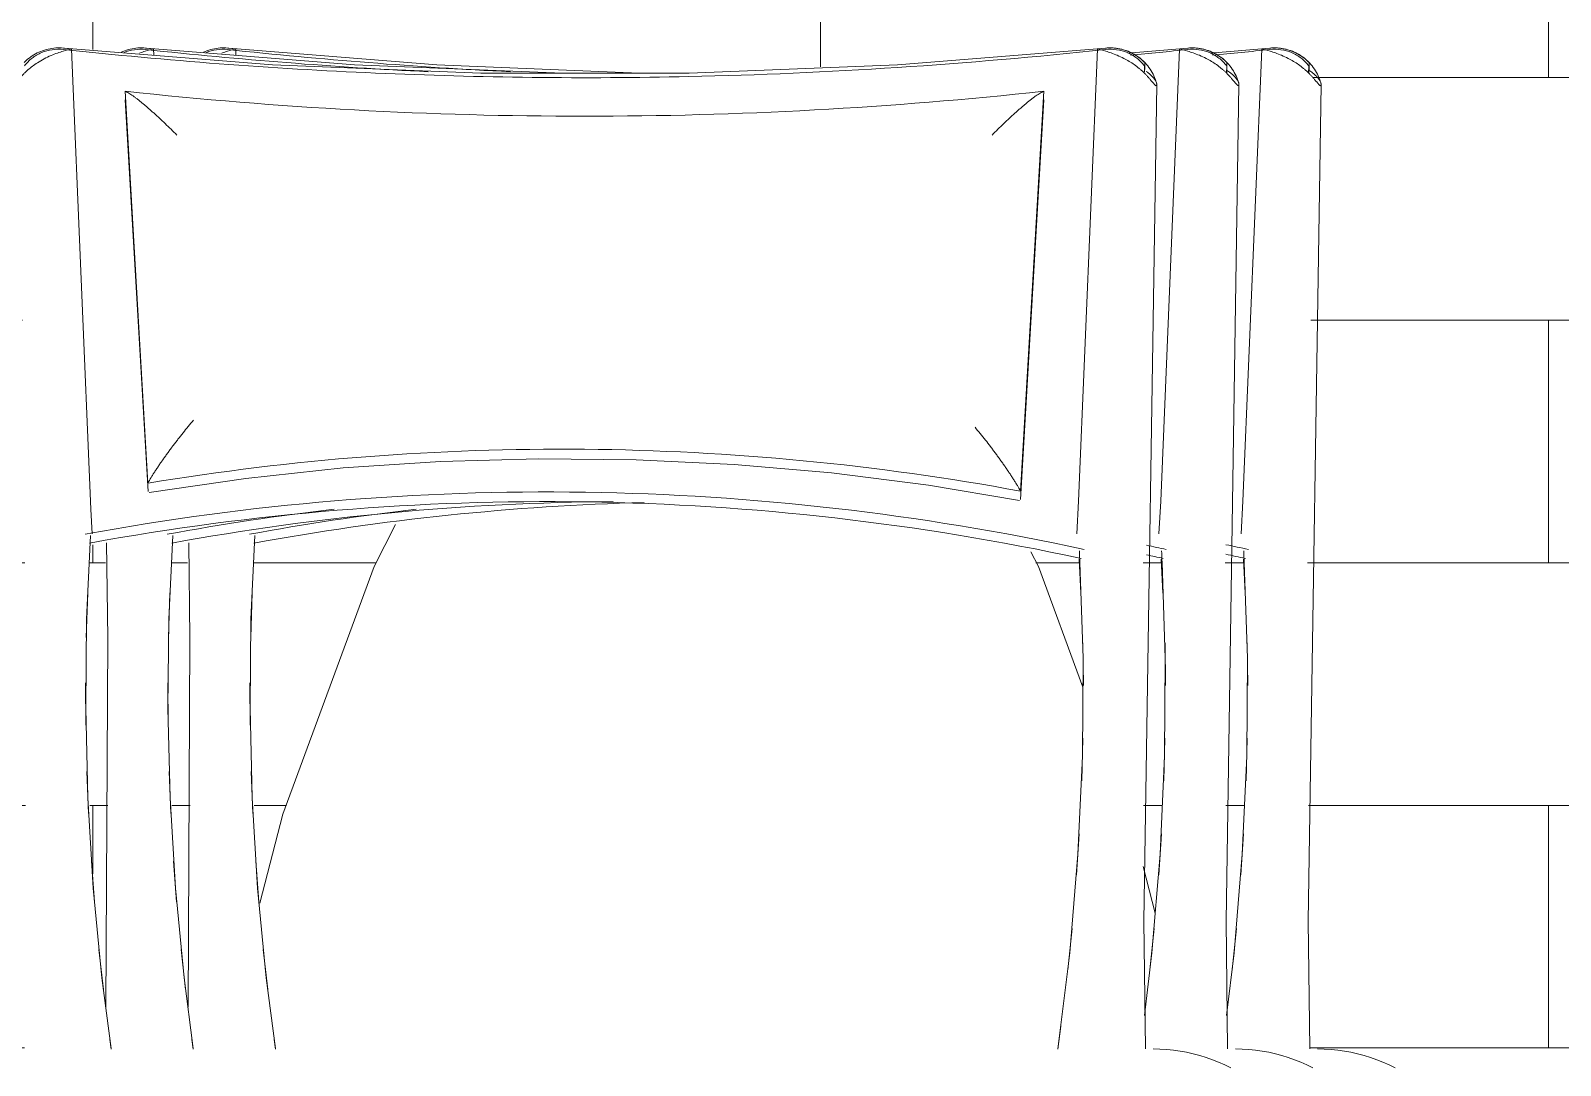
# Model space of a CAD drawing. Header units: inches. Extents: x -239 to 648, y -40 to 364.
# Drawn here: x 102.03 to 120.65, y 137.51 to 150.1 of the extents above; entities that cross this region are included whole.
import ezdxf

# ---------------------------------------------------------------- set-up
doc = ezdxf.new("R2010")
doc.units = ezdxf.units.IN
doc.header["$MEASUREMENT"] = 0
for name, color, linetype, lineweight in [('A-GENM', 13, 'Continuous', 9), ('A-WALL-PATT', 111, 'Continuous', 9), ('I-FURN', 30, 'Continuous', 9)]:
    doc.layers.add(name, color=color, linetype=linetype, lineweight=lineweight)

# ---------------------------------------------------------------- blocks, each defined once
blk = doc.blocks.new('Blocks_Kir Chair_F02062EN - Black-V4-Section 1')
at = {"layer": 'I-FURN'}
for p, q in [((102.527, 149.88), (102.432, 149.89)), ((115.114, 149.89), (115.018, 149.88)), ((115.587, 149.603), (115.589, 149.675)), ((115.592, 149.65), (115.59, 149.603)), ((103.461, 144.596), (103.184, 149.366)), ((114.362, 149.366), (114.079, 144.498)), ((103.184, 149.263), (103.462, 144.493)), ((103.184, 149.263), (103.462, 144.493)), ((114.079, 144.396), (114.362, 149.263)), ((114.079, 144.396), (114.362, 149.263)), ((114.813, 143.257), (114.793, 143.67)), ((102.729, 143.262), (102.711, 142.718)), ((114.845, 142.132), (114.84, 142.651)), ((102.701, 142.166), (102.705, 141.65)), ((114.824, 140.974), (114.838, 141.491)), ((102.718, 141.086), (102.739, 140.574)), ((114.762, 139.83), (114.794, 140.329)), ((102.772, 139.994), (102.81, 139.5)), ((114.655, 138.671), (114.707, 139.174)), ((102.864, 138.921), (102.918, 138.434)), ((114.532, 137.708), (114.571, 137.988)), ((102.997, 137.824), (103.013, 137.708))]:
    blk.add_line(p, q, dxfattribs=at)
at = {"layer": 'I-FURN', "flags": 128}
for points in [[(102.432, 149.89), (102.409, 149.892), (102.385, 149.893), (102.362, 149.893), (102.338, 149.892), (102.315, 149.89), (102.292, 149.887), (102.269, 149.883), (102.246, 149.879), (102.223, 149.873), (102.201, 149.867), (102.179, 149.859), (102.157, 149.851), (102.135, 149.842), (102.114, 149.832), (102.093, 149.821), (102.073, 149.81), (102.053, 149.797), (102.034, 149.784), (102.015, 149.77)], [(102.432, 149.89), (102.409, 149.892), (102.385, 149.893), (102.362, 149.893), (102.338, 149.892), (102.315, 149.89), (102.292, 149.887), (102.269, 149.883), (102.246, 149.879), (102.223, 149.873), (102.201, 149.867), (102.179, 149.859), (102.157, 149.851), (102.135, 149.842), (102.114, 149.832), (102.093, 149.821), (102.073, 149.81), (102.053, 149.797), (102.034, 149.784), (102.015, 149.77), (101.997, 149.755), (101.979, 149.74), (101.962, 149.724), (101.954, 149.715)], [(115.114, 149.89), (112.584, 149.687), (110.048, 149.585), (107.51, 149.585), (104.975, 149.686), (102.445, 149.888), (102.432, 149.89)], [(102.53, 149.879), (102.765, 144.28), (102.781, 143.98)], [(115.016, 149.879), (114.786, 144.376), (114.765, 143.98)], [(115.592, 149.715), (115.575, 149.732), (115.558, 149.747), (115.54, 149.763), (115.521, 149.777), (115.502, 149.79), (115.483, 149.803), (115.463, 149.815), (115.442, 149.827), (115.421, 149.837), (115.4, 149.846), (115.378, 149.855), (115.356, 149.863), (115.334, 149.87), (115.311, 149.876), (115.289, 149.881), (115.266, 149.885), (115.242, 149.888), (115.219, 149.891), (115.196, 149.892), (115.172, 149.893), (115.149, 149.892), (115.126, 149.891), (115.114, 149.89)], [(115.735, 149.466), (115.728, 149.488), (115.721, 149.51), (115.712, 149.532), (115.703, 149.554), (115.693, 149.575), (115.681, 149.595), (115.67, 149.615), (115.657, 149.635), (115.643, 149.654), (115.629, 149.673), (115.614, 149.691), (115.599, 149.708), (115.582, 149.725), (115.565, 149.741), (115.548, 149.756), (115.53, 149.771), (115.511, 149.785), (115.491, 149.798), (115.472, 149.81), (115.451, 149.822), (115.43, 149.833), (115.409, 149.842), (115.388, 149.852), (115.366, 149.86), (115.344, 149.867), (115.321, 149.873), (115.298, 149.879), (115.275, 149.883), (115.252, 149.887), (115.229, 149.89), (115.206, 149.892), (115.182, 149.893), (115.159, 149.893), (115.136, 149.892), (115.114, 149.89)], [(115.6, 137.709), (115.582, 139.266), (115.737, 149.448)], [(103.474, 144.483), (104.651, 144.654), (105.835, 144.78), (107.023, 144.859), (108.213, 144.893), (109.404, 144.881), (110.593, 144.823), (111.779, 144.719), (112.959, 144.569), (114.066, 144.386)], [(103.012, 137.713), (102.901, 138.575), (102.796, 139.667), (102.73, 140.766), (102.703, 141.858), (102.715, 142.941), (102.762, 143.957)], [(114.803, 143.629), (114.841, 142.465), (114.833, 141.273), (114.779, 140.08), (114.678, 138.88), (114.533, 137.709)], [(115.695, 137.709), (115.777, 137.707), (115.859, 137.702), (115.94, 137.694), (116.021, 137.683), (116.101, 137.668), (116.181, 137.65), (116.26, 137.629), (116.338, 137.605), (116.415, 137.578), (116.491, 137.547), (116.565, 137.514), (116.639, 137.478)]]:
    blk.add_lwpolyline(points, dxfattribs=at)
at = {"layer": 'I-FURN'}
for centre, major_axis, start_param, end_param in [((108.773, 197.11), (49.783, 0), 4.599889, 4.824889), ((108.492, 116.29), (29.756, 0), 1.381917, 1.740664), ((108.315, 115.684), (29.844, 0), 1.349924, 1.760236), ((108.315, 115.567), (29.844, 0), 1.351167, 1.758316)]:
    blk.add_ellipse(centre, major_axis=major_axis, ratio=0.965155, start_param=start_param, end_param=end_param, dxfattribs=at)
for points in [[(102.43, 149.874), (102.385, 149.879), (102.295, 149.877), (102.164, 149.841), (102.047, 149.772), (101.985, 149.711), (101.957, 149.675)], [(115.589, 149.675), (115.561, 149.711), (115.499, 149.772), (115.382, 149.841), (115.25, 149.877), (115.161, 149.879), (115.115, 149.874)], [(115.338, 149.765), (115.31, 149.78), (115.257, 149.804), (115.181, 149.833), (115.137, 149.847), (115.118, 149.853)], [(115.591, 149.713), (115.592, 149.718), (115.593, 149.712), (115.592, 149.676), (115.592, 149.65)], [(114.796, 143.773), (114.798, 143.726), (114.801, 143.678), (114.803, 143.629)]]:
    blk.add_open_spline(points, degree=3, dxfattribs=at)
for points, knots in [([(102.527, 149.88), (102.525, 149.88), (102.51, 149.879), (102.47, 149.865), (102.428, 149.853)], [-0.4340886, -0.4340886, -0.4340886, -0.4340886, -0.3333333, 0, 0, 0, 0]), ([(115.115, 149.874), (114.273, 149.783), (112.585, 149.638), (109.621, 149.506), (106.229, 149.546), (103.694, 149.738), (102.43, 149.874)], [0, 0, 0, 0, 0.2, 0.4, 0.7, 1, 1, 1, 1]), ([(115.118, 149.853), (115.075, 149.865), (115.036, 149.879), (115.021, 149.88), (115.019, 149.88)], [-1, -1, -1, -1, -0.6666667, -0.5658893, -0.5658893, -0.5658893, -0.5658893]), ([(102.115, 149.712), (102.094, 149.698), (102.054, 149.67), (102.009, 149.634), (101.975, 149.603), (101.95, 149.578), (101.931, 149.558), (101.916, 149.542), (101.906, 149.531), (101.896, 149.519), (101.883, 149.503), (101.867, 149.484), (101.853, 149.466), (101.844, 149.455), (101.835, 149.445), (101.826, 149.439), (101.817, 149.437), (101.812, 149.439), (101.81, 149.441), (101.809, 149.443), (101.809, 149.444), (101.809, 149.444)], [-1, -1, -1, -1, -0.9444444, -0.8888889, -0.8611111, -0.8333333, -0.8055556, -0.7916667, -0.7777778, -0.7638889, -0.75, -0.7222222, -0.6944444, -0.6805556, -0.6666667, -0.6388889, -0.6111111, -0.5833333, -0.5694444, -0.5625, -0.5555556, -0.5555556, -0.5555556, -0.5555556]), ([(102.428, 149.853), (102.387, 149.841), (102.31, 149.815), (102.198, 149.761), (102.143, 149.73), (102.115, 149.712)], [-1, -1, -1, -1, -0.5, -0.25, 0, 0, 0, 0]), ([(115.61, 149.606), (115.614, 149.603), (115.623, 149.597), (115.634, 149.588), (115.644, 149.58), (115.654, 149.572), (115.666, 149.561), (115.686, 149.543), (115.704, 149.522), (115.719, 149.502), (115.727, 149.487), (115.732, 149.475), (115.735, 149.468), (115.736, 149.464), (115.736, 149.461), (115.737, 149.459), (115.737, 149.455), (115.738, 149.448), (115.737, 149.439), (115.733, 149.434), (115.729, 149.433), (115.725, 149.435), (115.72, 149.439), (115.712, 149.446), (115.701, 149.459), (115.687, 149.475), (115.675, 149.488), (115.666, 149.498), (115.657, 149.509), (115.644, 149.525), (115.626, 149.546), (115.606, 149.567), (115.59, 149.584), (115.574, 149.6), (115.552, 149.62), (115.514, 149.652), (115.465, 149.69), (115.404, 149.73), (115.36, 149.754), (115.338, 149.765)], [-0.8216611, -0.8216611, -0.8216611, -0.8216611, -0.8055556, -0.7916667, -0.7777778, -0.7638889, -0.75, -0.7222222, -0.6666667, -0.6388889, -0.6111111, -0.5833333, -0.5694444, -0.5625, -0.5555556, -0.5486111, -0.5416667, -0.5277778, -0.5, -0.4722222, -0.4583333, -0.4444444, -0.4305556, -0.4166667, -0.3888889, -0.3611111, -0.3472222, -0.3333333, -0.3194444, -0.3055556, -0.2777778, -0.25, -0.2361111, -0.2222222, -0.1944444, -0.1666667, -0.1111111, -0.0555556, 0, 0, 0, 0]), ([(103.813, 148.832), (103.765, 148.88), (103.694, 148.95), (103.612, 149.027), (103.566, 149.07), (103.531, 149.101), (103.497, 149.131), (103.464, 149.161), (103.431, 149.189), (103.399, 149.216), (103.367, 149.241), (103.337, 149.266), (103.308, 149.289), (103.279, 149.309), (103.252, 149.327), (103.219, 149.347), (103.197, 149.359), (103.184, 149.366)], [0, 0, 0, 0, 0.2, 0.3, 0.35, 0.4, 0.45, 0.5, 0.55, 0.6, 0.65, 0.7, 0.75, 0.8, 0.85, 0.9, 1, 1, 1, 1]), ([(114.362, 149.366), (114.349, 149.359), (114.327, 149.347), (114.293, 149.327), (114.266, 149.309), (114.238, 149.289), (114.209, 149.266), (114.178, 149.241), (114.147, 149.216), (114.114, 149.189), (114.082, 149.161), (114.048, 149.131), (114.014, 149.101), (113.98, 149.07), (113.934, 149.027), (113.852, 148.95), (113.78, 148.88), (113.733, 148.832)], [0, 0, 0, 0, 0.1, 0.15, 0.2, 0.25, 0.3, 0.35, 0.4, 0.45, 0.5, 0.55, 0.6, 0.65, 0.7, 0.8, 1, 1, 1, 1]), ([(104.014, 145.362), (103.973, 145.311), (103.909, 145.235), (103.836, 145.142), (103.796, 145.089), (103.765, 145.05), (103.735, 145.01), (103.706, 144.97), (103.677, 144.929), (103.649, 144.89), (103.621, 144.851), (103.594, 144.811), (103.569, 144.772), (103.544, 144.735), (103.52, 144.699), (103.491, 144.651), (103.472, 144.618), (103.461, 144.596)], [-1, -1, -1, -1, -0.8, -0.7, -0.65, -0.6, -0.55, -0.5, -0.45, -0.4, -0.35, -0.3, -0.25, -0.2, -0.15, -0.1, 0, 0, 0, 0]), ([(113.526, 145.276), (113.568, 145.225), (113.632, 145.147), (113.704, 145.054), (113.745, 145), (113.775, 144.959), (113.805, 144.919), (113.834, 144.878), (113.863, 144.838), (113.891, 144.797), (113.919, 144.757), (113.946, 144.717), (113.971, 144.678), (113.996, 144.64), (114.019, 144.603), (114.049, 144.555), (114.068, 144.521), (114.079, 144.498)], [0, 0, 0, 0, 0.2, 0.3, 0.35, 0.4, 0.45, 0.5, 0.55, 0.6, 0.65, 0.7, 0.75, 0.8, 0.85, 0.9, 1, 1, 1, 1])]:
    blk.add_open_spline(points, degree=3, knots=knots, dxfattribs=at)
blk = doc.blocks.new('Blocks_Kir Chair_F02062EN - Black-V5-Section 1')
at = {"layer": 'I-FURN'}
for p, q in [((103.527, 149.88), (103.432, 149.89)), ((103.53, 149.879), (103.532, 149.808)), ((116.114, 149.89), (115.386, 149.831)), ((116.114, 149.89), (116.018, 149.88)), ((116.586, 149.587), (116.589, 149.675)), ((116.592, 149.65), (116.59, 149.583)), ((115.813, 143.257), (115.793, 143.67)), ((103.729, 143.262), (103.711, 142.718)), ((115.845, 142.132), (115.84, 142.651)), ((103.701, 142.166), (103.705, 141.65)), ((115.824, 140.974), (115.838, 141.491)), ((103.718, 141.086), (103.739, 140.574)), ((115.762, 139.83), (115.794, 140.329)), ((103.772, 139.994), (103.81, 139.5)), ((115.655, 138.671), (115.707, 139.174)), ((103.864, 138.921), (103.918, 138.434)), ((103.997, 137.824), (104.013, 137.708))]:
    blk.add_line(p, q, dxfattribs=at)
at = {"layer": 'I-FURN', "flags": 128}
for points in [[(103.432, 149.89), (103.409, 149.892), (103.385, 149.893), (103.362, 149.893), (103.338, 149.892), (103.315, 149.89), (103.292, 149.887), (103.269, 149.883), (103.246, 149.879), (103.223, 149.873), (103.201, 149.867), (103.179, 149.859), (103.157, 149.851), (103.135, 149.842)], [(103.432, 149.89), (103.409, 149.892), (103.385, 149.893), (103.362, 149.893), (103.338, 149.892), (103.315, 149.89), (103.292, 149.887), (103.269, 149.883), (103.246, 149.879), (103.223, 149.873), (103.201, 149.867), (103.179, 149.859), (103.157, 149.851), (103.135, 149.842)], [(109.326, 149.585), (108.51, 149.585), (105.975, 149.686), (103.445, 149.888), (103.432, 149.89)], [(116.016, 149.879), (115.786, 144.376), (115.765, 143.98)], [(116.592, 149.715), (116.575, 149.732), (116.558, 149.747), (116.54, 149.763), (116.521, 149.777), (116.502, 149.79), (116.483, 149.803), (116.463, 149.815), (116.442, 149.827), (116.421, 149.837), (116.4, 149.846), (116.378, 149.855), (116.356, 149.863), (116.334, 149.87), (116.311, 149.876), (116.289, 149.881), (116.266, 149.885), (116.242, 149.888), (116.219, 149.891), (116.196, 149.892), (116.172, 149.893), (116.149, 149.892), (116.126, 149.891), (116.114, 149.89)], [(116.735, 149.466), (116.728, 149.488), (116.721, 149.51), (116.712, 149.532), (116.703, 149.554), (116.693, 149.575), (116.681, 149.595), (116.67, 149.615), (116.657, 149.635), (116.643, 149.654), (116.629, 149.673), (116.614, 149.691), (116.599, 149.708), (116.582, 149.725), (116.565, 149.741), (116.548, 149.756), (116.53, 149.771), (116.511, 149.785), (116.491, 149.798), (116.472, 149.81), (116.451, 149.822), (116.43, 149.833), (116.409, 149.842), (116.388, 149.852), (116.366, 149.86), (116.344, 149.867), (116.321, 149.873), (116.298, 149.879), (116.275, 149.883), (116.252, 149.887), (116.229, 149.89), (116.206, 149.892), (116.182, 149.893), (116.159, 149.893), (116.136, 149.892), (116.114, 149.89)], [(116.6, 137.709), (116.582, 139.266), (116.737, 149.448)], [(104.012, 137.713), (103.901, 138.575), (103.796, 139.667), (103.73, 140.766), (103.703, 141.858), (103.715, 142.941), (103.762, 143.957)], [(102.957, 143.869), (102.972, 142.709), (102.949, 138.218)], [(115.803, 143.629), (115.841, 142.465), (115.833, 141.273), (115.779, 140.08), (115.678, 138.88), (115.588, 138.114)], [(116.695, 137.709), (116.777, 137.707), (116.859, 137.702), (116.94, 137.694), (117.021, 137.683), (117.101, 137.668), (117.181, 137.65), (117.26, 137.629), (117.338, 137.605), (117.415, 137.578), (117.491, 137.547), (117.565, 137.514), (117.639, 137.478)]]:
    blk.add_lwpolyline(points, dxfattribs=at)
at = {"layer": 'I-FURN'}
for centre, start_param, end_param in [((109.315, 115.567), 1.577274, 1.758316), ((109.315, 115.684), 1.691318, 1.760236), ((109.315, 115.684), 1.349924, 1.358155), ((109.315, 115.567), 1.351167, 1.358155)]:
    blk.add_ellipse(centre, major_axis=(29.844, 0), ratio=0.965155, start_param=start_param, end_param=end_param, dxfattribs=at)
for points in [[(103.43, 149.874), (103.385, 149.879), (103.295, 149.877), (103.208, 149.853), (103.166, 149.835)], [(106.873, 149.603), (105.723, 149.66), (104.575, 149.751), (103.43, 149.874)], [(116.115, 149.874), (115.883, 149.849), (115.65, 149.825), (115.417, 149.803)], [(116.589, 149.675), (116.561, 149.711), (116.499, 149.772), (116.382, 149.841), (116.25, 149.877), (116.161, 149.879), (116.115, 149.874)], [(103.428, 149.853), (103.407, 149.847), (103.384, 149.84), (103.36, 149.831)], [(116.338, 149.765), (116.31, 149.78), (116.257, 149.804), (116.181, 149.833), (116.137, 149.847), (116.118, 149.853)], [(116.591, 149.713), (116.592, 149.718), (116.593, 149.712), (116.592, 149.676), (116.592, 149.65)], [(115.796, 143.773), (115.798, 143.726), (115.801, 143.678), (115.803, 143.629)]]:
    blk.add_open_spline(points, degree=3, dxfattribs=at)
for points, knots in [([(103.527, 149.88), (103.525, 149.88), (103.51, 149.879), (103.47, 149.865), (103.428, 149.853)], [-0.4340886, -0.4340886, -0.4340886, -0.4340886, -0.3333333, 0, 0, 0, 0]), ([(116.118, 149.853), (116.075, 149.865), (116.036, 149.879), (116.021, 149.88), (116.019, 149.88)], [-1, -1, -1, -1, -0.6666667, -0.5658893, -0.5658893, -0.5658893, -0.5658893]), ([(116.591, 149.619), (116.594, 149.617), (116.605, 149.609), (116.62, 149.599), (116.634, 149.588), (116.644, 149.58), (116.654, 149.572), (116.666, 149.561), (116.686, 149.543), (116.704, 149.522), (116.719, 149.502), (116.727, 149.487), (116.732, 149.475), (116.735, 149.468), (116.736, 149.464), (116.736, 149.461), (116.737, 149.459), (116.737, 149.455), (116.738, 149.448), (116.737, 149.439), (116.733, 149.434), (116.729, 149.433), (116.725, 149.435), (116.72, 149.439), (116.712, 149.446), (116.701, 149.459), (116.687, 149.475), (116.675, 149.488), (116.666, 149.498), (116.657, 149.509), (116.644, 149.525), (116.626, 149.546), (116.606, 149.567), (116.59, 149.584), (116.574, 149.6), (116.552, 149.62), (116.514, 149.652), (116.465, 149.69), (116.404, 149.73), (116.36, 149.754), (116.338, 149.765)], [-0.8440195, -0.8440195, -0.8440195, -0.8440195, -0.8333333, -0.8055556, -0.7916667, -0.7777778, -0.7638889, -0.75, -0.7222222, -0.6666667, -0.6388889, -0.6111111, -0.5833333, -0.5694444, -0.5625, -0.5555556, -0.5486111, -0.5416667, -0.5277778, -0.5, -0.4722222, -0.4583333, -0.4444444, -0.4305556, -0.4166667, -0.3888889, -0.3611111, -0.3472222, -0.3333333, -0.3194444, -0.3055556, -0.2777778, -0.25, -0.2361111, -0.2222222, -0.1944444, -0.1666667, -0.1111111, -0.0555556, 0, 0, 0, 0])]:
    blk.add_open_spline(points, degree=3, knots=knots, dxfattribs=at)
blk = doc.blocks.new('Blocks_Kir Chair_F02062EN - Black-V6-Section 1')
at = {"layer": 'I-FURN'}
for p, q in [((104.527, 149.88), (104.432, 149.89)), ((104.53, 149.879), (104.532, 149.808)), ((117.114, 149.89), (116.386, 149.831)), ((117.114, 149.89), (117.018, 149.88)), ((117.586, 149.587), (117.589, 149.675)), ((117.592, 149.65), (117.59, 149.583)), ((116.813, 143.257), (116.793, 143.67)), ((104.729, 143.262), (104.711, 142.718)), ((116.845, 142.132), (116.84, 142.651)), ((104.701, 142.166), (104.705, 141.65)), ((116.824, 140.974), (116.838, 141.491)), ((104.718, 141.086), (104.739, 140.574)), ((116.762, 139.83), (116.794, 140.329)), ((104.772, 139.994), (104.81, 139.5)), ((116.655, 138.671), (116.707, 139.174)), ((104.864, 138.921), (104.918, 138.434)), ((104.997, 137.824), (105.013, 137.708))]:
    blk.add_line(p, q, dxfattribs=at)
at = {"layer": 'I-FURN', "flags": 128}
for points in [[(104.432, 149.89), (104.409, 149.892), (104.385, 149.893), (104.362, 149.893), (104.338, 149.892), (104.315, 149.89), (104.292, 149.887), (104.269, 149.883), (104.246, 149.879), (104.223, 149.873), (104.201, 149.867), (104.179, 149.859), (104.157, 149.851), (104.135, 149.842)], [(104.432, 149.89), (104.409, 149.892), (104.385, 149.893), (104.362, 149.893), (104.338, 149.892), (104.315, 149.89), (104.292, 149.887), (104.269, 149.883), (104.246, 149.879), (104.223, 149.873), (104.201, 149.867), (104.179, 149.859), (104.157, 149.851), (104.135, 149.842)], [(109.442, 149.587), (106.975, 149.686), (104.445, 149.888), (104.432, 149.89)], [(117.016, 149.879), (116.786, 144.376), (116.765, 143.98)], [(117.592, 149.715), (117.575, 149.732), (117.558, 149.747), (117.54, 149.763), (117.521, 149.777), (117.502, 149.79), (117.483, 149.803), (117.463, 149.815), (117.442, 149.827), (117.421, 149.837), (117.4, 149.846), (117.378, 149.855), (117.356, 149.863), (117.334, 149.87), (117.311, 149.876), (117.289, 149.881), (117.266, 149.885), (117.242, 149.888), (117.219, 149.891), (117.196, 149.892), (117.172, 149.893), (117.149, 149.892), (117.126, 149.891), (117.114, 149.89)], [(117.735, 149.466), (117.728, 149.488), (117.721, 149.51), (117.712, 149.532), (117.703, 149.554), (117.693, 149.575), (117.681, 149.595), (117.67, 149.615), (117.657, 149.635), (117.643, 149.654), (117.629, 149.673), (117.614, 149.691), (117.599, 149.708), (117.582, 149.725), (117.565, 149.741), (117.548, 149.756), (117.53, 149.771), (117.511, 149.785), (117.491, 149.798), (117.472, 149.81), (117.451, 149.822), (117.43, 149.833), (117.409, 149.842), (117.388, 149.852), (117.366, 149.86), (117.344, 149.867), (117.321, 149.873), (117.298, 149.879), (117.275, 149.883), (117.252, 149.887), (117.229, 149.89), (117.206, 149.892), (117.182, 149.893), (117.159, 149.893), (117.136, 149.892), (117.114, 149.89)], [(117.6, 137.709), (117.582, 139.266), (117.737, 149.448)], [(105.012, 137.713), (104.901, 138.575), (104.796, 139.667), (104.73, 140.766), (104.703, 141.858), (104.715, 142.941), (104.762, 143.957)], [(103.957, 143.869), (103.972, 142.709), (103.949, 138.218)], [(116.803, 143.629), (116.841, 142.465), (116.833, 141.273), (116.779, 140.08), (116.678, 138.88), (116.588, 138.114)], [(117.695, 137.709), (117.777, 137.707), (117.859, 137.702), (117.94, 137.694), (118.021, 137.683), (118.101, 137.668), (118.181, 137.65), (118.26, 137.629), (118.338, 137.605), (118.415, 137.578), (118.491, 137.547), (118.565, 137.514), (118.639, 137.478)]]:
    blk.add_lwpolyline(points, dxfattribs=at)
at = {"layer": 'I-FURN'}
for centre, start_param, end_param in [((110.315, 115.567), 1.598105, 1.758316), ((110.315, 115.684), 1.691318, 1.760236), ((110.315, 115.567), 1.351167, 1.359334), ((110.315, 115.684), 1.349924, 1.359327)]:
    blk.add_ellipse(centre, major_axis=(29.844, 0), ratio=0.965155, start_param=start_param, end_param=end_param, dxfattribs=at)
for points in [[(104.43, 149.874), (104.385, 149.879), (104.295, 149.877), (104.208, 149.853), (104.166, 149.835)], [(107.873, 149.603), (106.723, 149.66), (105.575, 149.751), (104.43, 149.874)], [(117.115, 149.874), (116.883, 149.849), (116.65, 149.825), (116.417, 149.803)], [(117.589, 149.675), (117.561, 149.711), (117.499, 149.772), (117.382, 149.841), (117.25, 149.877), (117.161, 149.879), (117.115, 149.874)], [(104.428, 149.853), (104.407, 149.847), (104.384, 149.84), (104.36, 149.831)], [(117.338, 149.765), (117.31, 149.78), (117.257, 149.804), (117.181, 149.833), (117.137, 149.847), (117.118, 149.853)], [(117.591, 149.713), (117.592, 149.718), (117.593, 149.712), (117.592, 149.676), (117.592, 149.65)], [(116.796, 143.773), (116.798, 143.726), (116.801, 143.678), (116.803, 143.629)]]:
    blk.add_open_spline(points, degree=3, dxfattribs=at)
for points, knots in [([(104.527, 149.88), (104.525, 149.88), (104.51, 149.879), (104.47, 149.865), (104.428, 149.853)], [-0.4340886, -0.4340886, -0.4340886, -0.4340886, -0.3333333, 0, 0, 0, 0]), ([(117.118, 149.853), (117.075, 149.865), (117.036, 149.879), (117.021, 149.88), (117.019, 149.88)], [-1, -1, -1, -1, -0.6666667, -0.5658893, -0.5658893, -0.5658893, -0.5658893]), ([(117.591, 149.619), (117.594, 149.617), (117.605, 149.609), (117.62, 149.599), (117.634, 149.588), (117.644, 149.58), (117.654, 149.572), (117.666, 149.561), (117.686, 149.543), (117.704, 149.522), (117.719, 149.502), (117.727, 149.487), (117.732, 149.475), (117.735, 149.468), (117.736, 149.464), (117.736, 149.461), (117.737, 149.459), (117.737, 149.455), (117.738, 149.448), (117.737, 149.439), (117.733, 149.434), (117.729, 149.433), (117.725, 149.435), (117.72, 149.439), (117.712, 149.446), (117.701, 149.459), (117.687, 149.475), (117.675, 149.488), (117.666, 149.498), (117.657, 149.509), (117.644, 149.525), (117.626, 149.546), (117.606, 149.567), (117.59, 149.584), (117.574, 149.6), (117.552, 149.62), (117.514, 149.652), (117.465, 149.69), (117.404, 149.73), (117.36, 149.754), (117.338, 149.765)], [-0.8440195, -0.8440195, -0.8440195, -0.8440195, -0.8333333, -0.8055556, -0.7916667, -0.7777778, -0.7638889, -0.75, -0.7222222, -0.6666667, -0.6388889, -0.6111111, -0.5833333, -0.5694444, -0.5625, -0.5555556, -0.5486111, -0.5416667, -0.5277778, -0.5, -0.4722222, -0.4583333, -0.4444444, -0.4305556, -0.4166667, -0.3888889, -0.3611111, -0.3472222, -0.3333333, -0.3194444, -0.3055556, -0.2777778, -0.25, -0.2361111, -0.2222222, -0.1944444, -0.1666667, -0.1111111, -0.0555556, 0, 0, 0, 0])]:
    blk.add_open_spline(points, degree=3, knots=knots, dxfattribs=at)
blk = doc.blocks.new('Blocks_Concrete Vase with Orbifolia Prayer Plant_F01327EN - Orbifolia Prayer Plant-482152-Section 1')
at = {"layer": 'A-GENM'}
blk.add_line((115.718, 139.362), (115.572, 139.931), dxfattribs=at)
at = {"layer": 'A-GENM', "flags": 128}
for points in [[(104.824, 139.483), (105.102, 140.567), (106.215, 143.582), (106.474, 144.093)], [(114.838, 142.114), (114.297, 143.582), (114.206, 143.761)]]:
    blk.add_lwpolyline(points, dxfattribs=at)

msp = doc.modelspace()

# ---------------------------------------------------------------- hatches: boundary and pattern name
at = {"layer": 'A-WALL-PATT'}
h = msp.add_hatch(dxfattribs=at)
h.set_pattern_fill('FP_2', color=256, style=0, pattern_type=2)
h.set_pattern_definition([(0, (271.088, 120), (0, 2.953), []), (90, (271.088, 120), (-4.429, 2.953), [2.953, -2.953])])
h.paths.add_polyline_path([(104.695, 120.065), (104.542, 120.067), (104.589, 120.095), (104.656, 120.076)])
h.paths.add_polyline_path([(104.832, 120.103), (104.82, 120.045), (104.76, 120.083), (104.83, 120.103)])
h.paths.add_polyline_path([(103.832, 120.103), (103.82, 120.045), (103.76, 120.083), (103.83, 120.103)])
h.paths.add_polyline_path([(103.559, 120.103), (103.626, 120.054), (103.53, 120.039), (103.558, 120.103)])
h.paths.add_polyline_path([(102.695, 120.065), (102.695, 120.103), (102.638, 120.081)])
h.paths.add_polyline_path([(100.073, 136.358), (100.083, 136.268), (100.137, 136.358), (100.076, 136.358)])
h.paths.add_polyline_path([(116.851, 120.065), (116.685, 120.039), (116.742, 120.095), (116.785, 120.083)])
h.paths.add_polyline_path([(116.987, 120.103), (116.976, 120.045), (116.938, 120.089), (116.986, 120.103)])
h.paths.add_polyline_path([(115.851, 120.065), (115.685, 120.039), (115.742, 120.095), (115.785, 120.083)])
h.paths.add_polyline_path([(115.987, 120.103), (115.976, 120.045), (115.916, 120.083), (115.986, 120.103)])
h.paths.add_polyline_path([(114.851, 120.065), (114.685, 120.039), (114.742, 120.095), (114.785, 120.083)])
h.paths.add_polyline_path([(114.987, 120.103), (114.976, 120.045), (114.916, 120.083), (114.986, 120.103)])
h.paths.add_polyline_path([(121.19, 146.955), (121.098, 146.843), (121.105, 146.9), (121.154, 146.932)])
h.paths.add_polyline_path([(93.44, 143.362), (93.256, 143.34), (93.437, 143.36)])
h.paths.add_polyline_path([(93.578, 133.951), (93.466, 133.978), (93.541, 133.951), (93.56, 133.951)])
h.paths.add_polyline_path([(103.632, 120), (108.299, 120.04), (108.044, 120.093), (107.414, 120.397), (107.234, 120.534), (106.778, 120.979), (106.528, 121.426), (106.431, 121.644), (106.379, 122.924), (106.379, 127.817), (109.862, 127.817), (109.862, 129.886), (108.956, 130.017), (108.151, 130.227), (105.933, 131.247), (105.809, 131.3), (105.361, 131.482), (105.088, 120.099), (104.349, 120.101), (104.309, 120.396), (104.276, 120.603), (104.166, 122.183), (104.064, 120.1), (103.341, 120.164), (103.304, 120.164), (103.276, 120.603), (103.242, 120.504), (103.194, 120.183), (103.209, 120.144), (102.996, 120.091), (102.838, 120.089), (102.82, 120.045), (102.559, 120.043), (102.532, 120.043), (102.526, 120.103), (102.349, 120.101), (102.304, 120.183), (102.276, 120.603), (102.242, 120.504), (102.194, 120.183), (102.205, 120.142), (101.994, 120.091), (101.729, 120.111), (101.617, 120.183), (101.532, 120.183), (101.758, 125.516), (101.194, 120.183), (101.205, 120.142), (100.994, 120.091), (100.729, 120.111), (100.617, 120.183), (100.532, 120.183), (101.198, 134.331), (99.915, 134.331), (99.928, 136.142), (100.036, 136.185), (99.956, 136.268), (100.073, 136.358), (99.928, 136.358), (100.232, 136.895), (100.59, 137.258), (100.979, 137.503), (101.361, 137.648), (101.957, 137.709), (101.979, 141.912), (101.929, 147.129), (101.879, 149.497), (101.932, 149.626), (102, 149.718), (102.166, 149.835), (102.644, 149.874), (103.36, 149.864), (103.644, 149.874), (104.36, 149.864), (104.644, 149.874), (108.625, 149.621), (110.419, 149.61), (112.584, 149.701), (115.183, 149.864), (115.568, 149.849), (116.183, 149.864), (116.568, 149.849), (117.183, 149.864), (117.465, 149.786), (117.589, 149.675), (117.618, 149.551), (117.725, 149.435), (117.614, 146.643), (117.571, 143.548), (117.599, 137.709), (117.926, 137.667), (118.325, 137.596), (118.788, 137.376), (119.065, 137.181), (119.409, 136.77), (119.589, 136.358), (119.51, 136.329), (119.581, 136.259), (119.469, 136.183), (119.51, 136.142), (119.631, 136.142), (119.631, 134.331), (118.314, 134.33), (119.014, 120.183), (118.844, 120.143), (118.769, 120.111), (118.506, 120.144), (118.482, 120.183), (118.337, 120.183), (117.753, 125.468), (118.014, 120.183), (117.844, 120.143), (117.769, 120.111), (117.506, 120.144), (117.472, 120.183), (117.337, 120.183), (117.265, 120.577), (117.196, 120.101), (116.458, 120.103), (116.421, 120.183), (116.337, 120.183), (116.265, 120.577), (116.196, 120.101), (115.458, 120.103), (115.321, 122.184), (115.22, 120.1), (114.455, 120.164), (114.343, 123.565), (114.162, 131.122), (113.382, 130.746), (112.529, 130.295), (112.117, 130.152), (111.667, 130.039), (110.903, 129.914), (110.649, 129.843), (110.649, 127.817), (114.133, 127.817), (114.133, 121.862), (113.957, 121.333), (113.485, 120.692), (112.926, 120.282), (112.449, 120.094), (112.033, 120.022), (112.34, 120), (121.482, 120), (121.463, 121.969), (121.364, 122.012), (121.278, 122.021), (121.118, 122.074), (121.088, 122.165), (121.105, 146.761), (121.182, 146.969), (121.154, 147.018), (121.334, 147.199), (121.46, 147.244), (121.58, 147.185), (121.58, 147.264), (122.513, 147.264), (122.513, 218.425), (212.82, 218.425), (212.82, 222.363), (27.938, 222.363), (27.938, 120), (61.099, 120), (60.725, 120.219), (60.543, 120.748), (60.524, 120.748), (60.598, 121.142), (60.802, 121.43), (61.037, 121.527), (61.071, 121.535), (60.663, 122.222), (60.412, 122.498), (60.084, 122.854), (60.058, 122.984), (60.137, 123.072), (60.228, 123.105), (60.212, 123.311), (60.033, 123.459), (60.072, 123.607), (60.228, 123.695), (60.212, 123.901), (60.027, 124.026), (60.072, 124.197), (60.228, 124.286), (60.581, 124.921), (60.659, 125.18), (60.753, 125.652), (60.721, 126.333), (60.653, 126.604), (60.327, 127.48), (59.981, 128.444), (59.806, 129.459), (59.787, 132.123), (59.826, 133.951), (59.974, 133.974), (59.922, 134.016), (59.911, 134.044), (59.906, 134.071), (59.842, 134.107), (60.193, 134.978), (60.269, 135.803), (60.112, 136.497), (59.786, 137.375), (59.842, 137.408), (59.985, 137.411), (59.717, 138.033), (59.652, 138.709), (59.701, 139.164), (59.854, 139.641), (59.984, 139.955), (59.866, 140.125), (59.878, 140.403), (60.014, 140.717), (60.133, 141.177), (60.165, 141.667), (60.032, 142.266), (59.906, 142.733), (59.962, 142.814), (60.047, 142.878), (60.047, 143.02), (59.874, 143.13), (59.904, 143.163), (59.956, 143.264), (60.19, 143.359), (60.316, 143.374), (60.288, 143.425), (58.79, 143.425), (58.79, 145.591), (53.549, 145.627), (53.516, 145.636), (53.476, 145.96), (53.568, 146.063), (53.565, 148.622), (52.482, 148.635), (52.305, 148.737), (52.204, 148.914), (52.204, 149.118), (52.305, 149.294), (52.482, 149.396), (52.584, 149.409), (52.584, 149.528), (101.009, 149.528), (101.031, 149.407), (101.206, 149.357), (101.356, 149.197), (101.403, 149.016), (101.341, 148.807), (101.18, 148.664), (101.009, 148.622), (100.025, 148.622), (100.045, 146.046), (100.133, 145.918), (100.141, 145.811), (100.002, 145.591), (94.803, 145.591), (94.78, 143.425), (93.44, 143.392), (93.445, 143.36), (93.728, 143.191), (93.686, 143.176), (93.665, 143.071), (93.56, 143.03), (93.546, 143.02), (93.575, 142.856), (93.684, 142.744), (93.692, 142.599), (93.499, 142.09), (93.438, 141.73), (93.43, 141.423), (93.52, 140.886), (93.715, 140.443), (93.754, 140.347), (93.746, 140.19), (93.609, 139.91), (93.852, 139.31), (93.942, 138.631), (93.924, 138.331), (93.83, 137.882), (93.546, 137.382), (93.815, 137.348), (93.842, 137.284), (93.708, 136.969), (93.432, 136.322), (93.319, 135.755), (93.326, 135.548), (93.466, 134.774), (93.587, 134.468), (93.724, 134.071), (93.687, 134.041), (93.687, 134.018), (93.687, 134.013), (93.578, 133.951), (93.806, 133.951), (93.768, 129.185), (93.56, 128.201), (92.894, 126.466), (92.838, 125.89), (92.879, 125.403), (93.053, 124.831), (93.303, 124.383), (93.442, 124.242), (93.56, 124.129), (93.473, 123.954), (93.365, 123.844), (93.381, 123.686), (93.56, 123.54), (93.473, 123.364), (93.365, 123.266), (93.369, 123.104), (93.272, 123.092), (93.54, 122.943), (93.433, 122.736), (92.874, 122.154), (92.666, 121.801), (92.519, 121.531), (92.703, 121.471), (92.874, 121.32), (92.97, 121.153), (93.032, 120.952), (93.032, 120.716), (92.886, 120.219), (92.512, 120), (103.619, 120)])
h.paths.add_polyline_path([(92.232, 120), (92.438, 120), (92.064, 120.168), (91.777, 120), (92.202, 120)])
h.paths.add_polyline_path([(62.956, 133.951), (62.843, 133.978), (62.892, 133.951)])
h.paths.add_polyline_path([(62.284, 120), (91.703, 120), (91.329, 120.219), (91.174, 120.851), (91.245, 121.153), (91.443, 121.43), (91.691, 121.544), (91.367, 122.119), (90.966, 122.562), (90.707, 122.854), (90.681, 122.984), (90.759, 123.072), (90.851, 123.105), (90.851, 123.302), (90.656, 123.459), (90.695, 123.607), (90.851, 123.695), (90.835, 123.901), (90.65, 124.026), (90.695, 124.197), (90.851, 124.286), (91.208, 124.93), (91.282, 125.18), (91.376, 125.684), (91.344, 126.333), (91.259, 126.656), (90.95, 127.48), (90.604, 128.444), (90.428, 129.459), (90.41, 132.123), (90.41, 133.951), (90.597, 133.974), (90.545, 134.016), (90.533, 134.044), (90.529, 134.071), (90.449, 134.071), (90.816, 134.978), (90.892, 135.803), (90.735, 136.497), (90.409, 137.375), (90.454, 137.411), (90.608, 137.411), (90.34, 138.033), (90.275, 138.709), (90.323, 139.164), (90.476, 139.641), (90.607, 139.955), (90.488, 140.125), (90.501, 140.403), (90.621, 140.672), (90.74, 141.043), (90.787, 141.667), (90.655, 142.266), (90.524, 142.71), (90.585, 142.814), (90.67, 142.878), (90.655, 143.025), (90.497, 143.129), (90.526, 143.163), (90.579, 143.264), (90.776, 143.392), (90.739, 143.425), (89.412, 143.425), (89.412, 145.591), (64.181, 145.591), (64.158, 143.425), (62.817, 143.398), (62.787, 143.365), (62.633, 143.34), (62.818, 143.351), (63.08, 143.23), (63.064, 143.176), (63.042, 143.071), (62.938, 143.03), (62.923, 143.02), (62.953, 142.856), (63.061, 142.746), (63.069, 142.599), (62.877, 142.09), (62.827, 141.801), (62.807, 141.423), (62.898, 140.886), (63.092, 140.443), (63.131, 140.347), (63.123, 140.189), (62.986, 139.91), (63.229, 139.31), (63.319, 138.631), (63.303, 138.343), (63.208, 137.882), (62.923, 137.382), (63.192, 137.348), (63.219, 137.284), (63.085, 136.969), (62.81, 136.322), (62.696, 135.755), (62.693, 135.627), (62.843, 134.774), (63.035, 134.311), (63.102, 134.071), (63.069, 134.038), (63.102, 134.016), (63.064, 134.013), (62.956, 133.951), (63.183, 133.951), (63.146, 129.185), (62.939, 128.205), (62.271, 126.466), (62.215, 125.89), (62.256, 125.403), (62.436, 124.819), (62.681, 124.383), (62.819, 124.242), (62.937, 124.129), (62.851, 123.954), (62.742, 123.844), (62.778, 123.675), (62.937, 123.539), (62.851, 123.364), (62.742, 123.266), (62.742, 123.105), (62.649, 123.092), (62.918, 122.943), (62.772, 122.699), (62.252, 122.154), (61.99, 121.725), (61.897, 121.534), (62.136, 121.449), (62.245, 121.346), (62.363, 121.158), (62.427, 120.952), (62.436, 120.748), (62.4, 120.748), (62.208, 120.197), (61.871, 120), (62.245, 120)])
h.paths.add_polyline_path([(61.834, 120), (61.46, 120.19), (61.136, 120), (61.55, 120)])
h.paths.add_polyline_path([(49.851, 120.065), (49.685, 120.039), (49.742, 120.095), (49.785, 120.083)])
h.paths.add_polyline_path([(50.016, 120.039), (49.916, 120.083), (49.988, 120.101)])
h.paths.add_polyline_path([(37.695, 120.065), (37.542, 120.067), (37.589, 120.095), (37.656, 120.076)])
h.paths.add_polyline_path([(37.86, 120.039), (37.796, 120.093), (37.832, 120.103), (37.854, 120.053)])
h.paths.add_polyline_path([(35.073, 136.358), (35.083, 136.268), (35.137, 136.358), (35.076, 136.358)])
h.paths.add_polyline_path([(35.871, 120.089), (35.701, 120.144), (35.66, 120.183), (35.532, 120.183), (36.198, 134.331), (34.915, 134.331), (34.928, 136.142), (35.036, 136.185), (34.956, 136.268), (35.073, 136.358), (34.928, 136.358), (35.232, 136.895), (35.59, 137.258), (36.019, 137.518), (36.499, 137.658), (36.957, 137.709), (36.979, 141.912), (36.929, 147.129), (36.879, 149.497), (36.932, 149.626), (37, 149.718), (37.166, 149.835), (37.644, 149.874), (41.625, 149.621), (44.28, 149.584), (47.584, 149.701), (50.192, 149.863), (50.465, 149.786), (50.589, 149.675), (50.618, 149.551), (50.725, 149.435), (50.614, 146.643), (50.571, 143.548), (50.599, 137.709), (50.926, 137.667), (51.325, 137.596), (51.788, 137.376), (52.065, 137.181), (52.469, 136.651), (52.589, 136.358), (52.473, 136.358), (52.578, 136.256), (52.469, 136.183), (52.51, 136.142), (52.631, 136.142), (52.631, 134.331), (51.315, 134.316), (52.014, 120.183), (51.844, 120.143), (51.769, 120.111), (51.506, 120.144), (51.482, 120.183), (51.337, 120.183), (50.455, 128.333), (50.256, 120.438), (50.22, 120.1), (49.458, 120.1), (49.345, 123.512), (49.093, 134.331), (38.435, 134.331), (38.336, 130.177), (38.109, 120.578), (38.041, 120.101), (37.349, 120.101), (37.309, 120.396), (37.276, 120.603), (37.188, 123.565), (37.051, 128.355), (36.194, 120.183), (36.205, 120.142), (35.994, 120.091), (35.871, 120.089)])
h.paths.add_polyline_path([(122.367, 121.969), (122.367, 121.975), (122.31, 121.975)])
h.paths.add_polyline_path([(121.826, 121.969), (121.697, 122.004), (121.8, 121.973)])
h.paths.add_polyline_path([(122.367, 121.975), (122.367, 121.995), (122.32, 121.986)])
h.paths.add_polyline_path([(-69.841, 122.244), (-37.275, 122.244), (-37.275, 136.64), (-35.307, 136.64), (-35.307, 122.244), (-27.349, 122.244), (-27.349, 203.071), (-18.52, 203.071), (-18.52, 219.421), (-17.15, 219.421), (-17.15, 222.363), (-76.81, 222.363), (-76.81, 122.244), (-74.646, 122.244), (-74.646, 136.64), (-72.678, 136.64), (-72.678, 122.244)])
h.paths.add_polyline_path([(109.862, 129.899), (109.862, 129.9), (109.732, 129.917)])
h.paths.add_polyline_path([(111.159, 129.957), (111.773, 130.07), (111.373, 129.994)])
h.paths.add_polyline_path([(93.553, 134.028), (93.545, 134.071), (93.553, 134.029)])
h.paths.add_polyline_path([(62.931, 134.028), (62.922, 134.071), (62.93, 134.029)])
h.paths.add_polyline_path([(90.652, 134.032), (90.657, 134.071), (90.644, 134.035)])
h.paths.add_polyline_path([(60.029, 134.032), (60.034, 134.071), (60.021, 134.035)])
h.paths.add_polyline_path([(52.469, 136.259), (52.469, 136.358), (52.409, 136.34), (52.466, 136.264)])
h.paths.add_polyline_path([(119.469, 136.259), (119.469, 136.358), (119.409, 136.34), (119.466, 136.264)])
h.paths.add_polyline_path([(38.048, 137.709), (49.532, 137.709), (49.729, 139.483), (49.823, 141.049), (49.838, 142.083), (49.806, 143.548), (49.794, 143.656), (46.874, 144.153), (43.448, 144.354), (40.396, 144.23), (37.756, 143.839), (37.703, 141.858), (37.796, 139.667), (38.016, 137.709), (38.045, 137.709)])
h.paths.add_polyline_path([(116.582, 138.111), (116.729, 139.483), (116.823, 141.049), (116.838, 142.083), (116.806, 143.548), (116.794, 143.656), (116.572, 143.665), (116.581, 138.175)])
h.paths.add_polyline_path([(103.963, 138.111), (103.978, 142.088), (103.935, 143.865), (103.756, 143.839), (103.703, 141.858), (103.796, 139.667), (103.96, 138.138)])
h.paths.add_polyline_path([(102.963, 138.111), (102.978, 142.497), (102.935, 143.865), (102.756, 143.839), (102.703, 141.858), (102.796, 139.667), (102.96, 138.138)])
h.paths.add_polyline_path([(115.726, 139.449), (115.823, 141.049), (115.838, 142.083), (115.806, 143.548), (115.794, 143.656), (115.572, 143.665), (115.578, 139.975), (115.723, 139.458)])
h.paths.add_polyline_path([(104.809, 139.535), (105.225, 140.938), (106.234, 143.617), (106.421, 144.085), (104.756, 143.839), (104.703, 141.858), (104.796, 139.667), (104.806, 139.565)])
h.paths.add_polyline_path([(114.839, 142.178), (114.806, 143.548), (114.794, 143.656), (114.215, 143.753), (114.639, 142.74), (114.833, 142.194)])
h.paths.add_polyline_path([(90.967, 143.35), (90.939, 143.378), (90.966, 143.35)])
h.paths.add_polyline_path([(91.055, 143.315), (90.939, 143.34), (90.967, 143.315)])
h.paths.add_polyline_path([(62.599, 143.385), (62.599, 143.425), (62.596, 143.386)])
h.paths.add_polyline_path([(93.222, 143.385), (93.222, 143.425), (93.218, 143.386)])
h.paths.add_polyline_path([(106.363, 150.315), (56.757, 150.352), (56.794, 195.984), (106.363, 195.947), (106.363, 150.324)])
h.paths.add_polyline_path([(-12.387, 212.105), (20.836, 212.105), (20.836, 222.363), (-14, 222.348), (-14, 212.105), (-12.781, 212.105)])
h.paths.add_polyline_path([(146.135, 224.607), (212.82, 224.607), (212.82, 240), (27.938, 240), (27.938, 224.607), (106.528, 224.607)])
h.paths.add_polyline_path([(2.781, 224.607), (20.836, 224.607), (20.836, 240), (-14, 240), (-14, 224.607), (-7.593, 224.607)])
h.paths.add_polyline_path([(-17.15, 224.607), (-17.15, 240), (-76.81, 240), (-76.81, 224.607), (-17.207, 224.607)])

# ---------------------------------------------------------------- block references
at = {"layer": 'A-GENM'}
msp.add_blockref('Blocks_Concrete Vase with Orbifolia Prayer Plant_F01327EN - Orbifolia Prayer Plant-482152-Section 1', (0, 0), dxfattribs=at)
at = {"layer": 'I-FURN'}
for name in ['Blocks_Kir Chair_F02062EN - Black-V4-Section 1', 'Blocks_Kir Chair_F02062EN - Black-V4-Section 1', 'Blocks_Kir Chair_F02062EN - Black-V5-Section 1', 'Blocks_Kir Chair_F02062EN - Black-V5-Section 1', 'Blocks_Kir Chair_F02062EN - Black-V6-Section 1', 'Blocks_Kir Chair_F02062EN - Black-V6-Section 1']:
    msp.add_blockref(name, (0, 0), dxfattribs=at)

doc.saveas('drawing.dxf')
